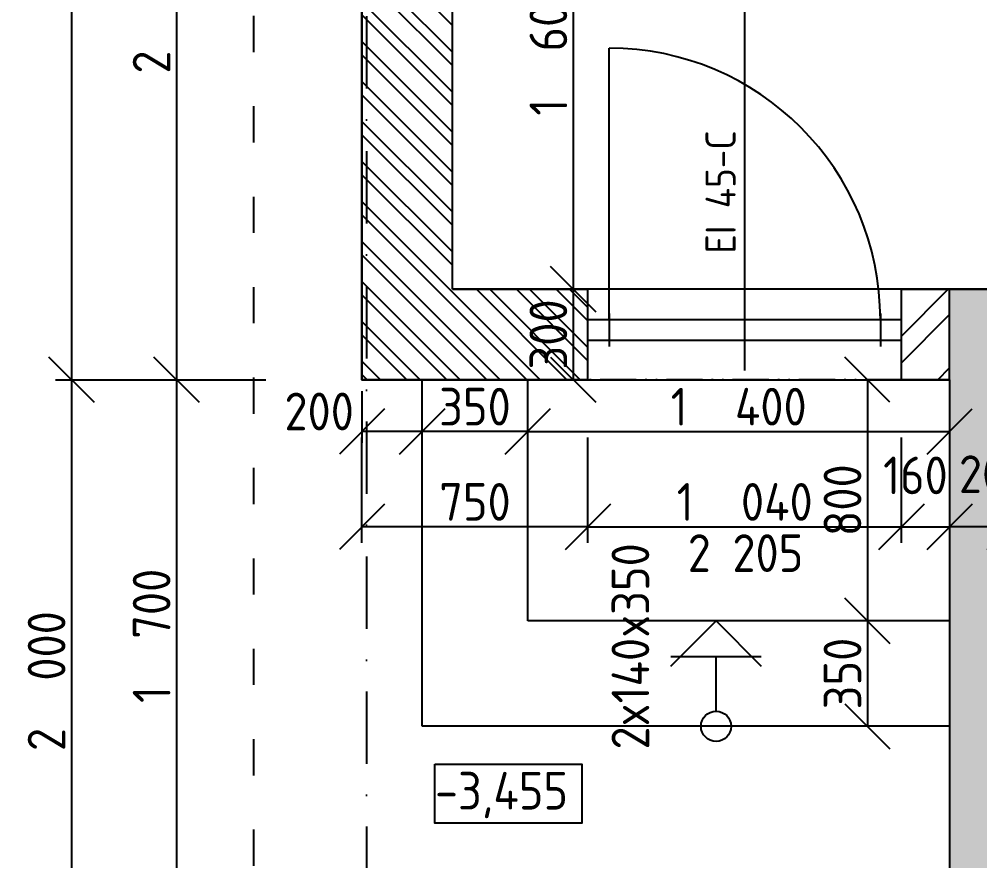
# Model space of a CAD drawing. Extents: x 4511820 to 5180432, y -1526536 to -944957.
# Drawn here: x 4988234 to 4991421, y -1422754 to -1419962 of the extents above; entities that cross this region are included whole.
import ezdxf

# ---------------------------------------------------------------- set-up
doc = ezdxf.new("R2010")
doc.units = 0
doc.header["$MEASUREMENT"] = 0
for name, pattern in [('ACAD_ISO03W100', [30, 12, -18]), ('ACAD_ISO12W100', [22, 12, -3, 0.5, -3, 0.5, -3]), ('BODKOCIARKOVANA_3', [5.6, 3, -1.3, 0, -1.3])]:
    doc.linetypes.add(name, pattern=pattern)
doc.layers.get('0').update_dxf_attribs({"linetype": 'CONTINUOUS'})
doc.layers.get('Defpoints').update_dxf_attribs({"color": 61, "linetype": 'CONTINUOUS'})
for name, color, linetype in [('KÓTY', 4, 'CONTINUOUS'), ('MÚRY', 1, 'CONTINUOUS'), ('OKNÁ', 143, 'CONTINUOUS'), ('osi', 253, 'CONTINUOUS'), ('Plochy', 41, 'CONTINUOUS'), ('POZEMOK', 7, 'CONTINUOUS'), ('TENKÁ', 7, 'CONTINUOUS'), ('ŠRAFY', 82, 'CONTINUOUS')]:
    doc.layers.add(name, color=color, linetype=linetype)
doc.styles.add('STYLE1', font='isocp.shx')
doc.dimstyles.new('STANDARD-50', dxfattribs={"dimtxt": 125, "dimasz": 150, "dimexe": 10, "dimexo": 200, "dimgap": 20, "dimtad": 1, "dimdsep": 46, "dimlunit": 6, "dimtxsty": 'STYLE1', "dimblk1": 'OBLIQUE', "dimblk2": 'OBLIQUE', "dimsah": 1, "dimcen": 2.5, "dimse1": 1, "dimse2": 1, "dimadec": 0, "dimazin": 0, "dimtfac": 1, "dimtmove": 1, "dimatfit": 3, "dimldrblk": 'OBLIQUE', "dimfxl": 1, "dimtolj": 1, "dimtzin": 0, "dimarcsym": 0})

# ---------------------------------------------------------------- blocks, each defined once
blk = doc.blocks.new('_OBLIQUE')
at = {"color": 0, "linetype": 'ByBlock'}
blk.add_line((-0.5, -0.5), (0.5, 0.5), dxfattribs=at)
blk = doc.blocks.new('*D21929')
at = {"layer": 'Defpoints', "color": 0}
for p in [(4989371, -1415558), (4988407, -1421158), (4989371, -1421158)]:
    blk.add_point(p, dxfattribs=at)
at = {"layer": 'KÓTY', "color": 0, "lineweight": -2}
blk.add_line((4988407, -1415558), (4988407, -1421158), dxfattribs=at)
at = {"layer": 'KÓTY', "color": 0, "linetype": 'ByBlock', "lineweight": -2, "xscale": 150, "yscale": 150, "zscale": 150}
for p, rotation in [((4988407, -1415558), 90), ((4988407, -1421158), 270)]:
    blk.add_blockref('_OBLIQUE', p, dxfattribs=dict(at, rotation=rotation))
at = {"layer": 'KÓTY', "color": 0, "insert": (4988324.5, -1418358), "char_height": 125, "attachment_point": 5, "rotation": 90, "style": 'STYLE1'}
blk.add_mtext('\\A1;5ﾠ600', dxfattribs=at)
blk = doc.blocks.new('*D21932')
at = {"layer": 'Defpoints', "color": 0}
for p in [(4989371, -1418658), (4988755.5, -1421158), (4989371, -1421158)]:
    blk.add_point(p, dxfattribs=at)
at = {"layer": 'KÓTY', "color": 0, "lineweight": -2}
blk.add_line((4988755.5, -1418658), (4988755.5, -1421158), dxfattribs=at)
at = {"layer": 'KÓTY', "color": 0, "linetype": 'ByBlock', "lineweight": -2, "xscale": 150, "yscale": 150, "zscale": 150}
for p, rotation in [((4988755.5, -1418658), 90), ((4988755.5, -1421158), 270)]:
    blk.add_blockref('_OBLIQUE', p, dxfattribs=dict(at, rotation=rotation))
at = {"layer": 'KÓTY', "color": 0, "insert": (4988673, -1419908), "char_height": 125, "attachment_point": 5, "rotation": 90, "style": 'STYLE1'}
blk.add_mtext('\\A1;2ﾠ500', dxfattribs=at)
blk = doc.blocks.new('*D21946')
at = {"layer": 'Defpoints', "color": 0}
for p in [(4991321, -1421058), (4991521, -1421058), (4991321, -1421646)]:
    blk.add_point(p, dxfattribs=at)
at = {"layer": 'KÓTY', "color": 0, "lineweight": -2}
blk.add_line((4991521, -1421646), (4991321, -1421646), dxfattribs=at)
at = {"layer": 'KÓTY', "color": 0, "linetype": 'ByBlock', "lineweight": -2, "xscale": 150, "yscale": 150, "zscale": 150, "rotation": 180}
blk.add_blockref('_OBLIQUE', (4991321, -1421646), dxfattribs=at)
at = {"layer": 'KÓTY', "color": 0, "linetype": 'ByBlock', "lineweight": -2, "xscale": 150, "yscale": 150, "zscale": 150}
blk.add_blockref('_OBLIQUE', (4991521, -1421646), dxfattribs=at)
at = {"layer": 'KÓTY', "color": 0, "insert": (4991467, -1421471.5), "char_height": 125, "attachment_point": 5, "style": 'STYLE1'}
blk.add_mtext('\\A1;200', dxfattribs=at)
blk = doc.blocks.new('*D21947')
at = {"layer": 'Defpoints', "color": 0}
for p in [(4990121, -1421158), (4991161, -1421158), (4991161, -1421646)]:
    blk.add_point(p, dxfattribs=at)
at = {"layer": 'KÓTY', "color": 0, "lineweight": -2}
blk.add_line((4990121, -1421646), (4991161, -1421646), dxfattribs=at)
at = {"layer": 'KÓTY', "color": 0, "linetype": 'ByBlock', "lineweight": -2, "xscale": 150, "yscale": 150, "zscale": 150, "rotation": 180}
blk.add_blockref('_OBLIQUE', (4990121, -1421646), dxfattribs=at)
at = {"layer": 'KÓTY', "color": 0, "linetype": 'ByBlock', "lineweight": -2, "xscale": 150, "yscale": 150, "zscale": 150}
blk.add_blockref('_OBLIQUE', (4991161, -1421646), dxfattribs=at)
at = {"layer": 'KÓTY', "color": 0, "insert": (4990641, -1421563.5), "char_height": 125, "attachment_point": 5, "style": 'STYLE1'}
blk.add_mtext('\\A1;1ﾠ040', dxfattribs=at)
blk = doc.blocks.new('*D21948')
at = {"layer": 'Defpoints', "color": 0}
for p in [(4991161, -1421158), (4991321, -1421158), (4991321, -1421646)]:
    blk.add_point(p, dxfattribs=at)
at = {"layer": 'KÓTY', "color": 0, "lineweight": -2}
blk.add_line((4991161, -1421646), (4991321, -1421646), dxfattribs=at)
at = {"layer": 'KÓTY', "color": 0, "linetype": 'ByBlock', "lineweight": -2, "xscale": 150, "yscale": 150, "zscale": 150, "rotation": 180}
blk.add_blockref('_OBLIQUE', (4991161, -1421646), dxfattribs=at)
at = {"layer": 'KÓTY', "color": 0, "linetype": 'ByBlock', "lineweight": -2, "xscale": 150, "yscale": 150, "zscale": 150}
blk.add_blockref('_OBLIQUE', (4991321, -1421646), dxfattribs=at)
at = {"layer": 'KÓTY', "color": 0, "insert": (4991207.5, -1421475.5), "char_height": 125, "attachment_point": 5, "style": 'STYLE1'}
blk.add_mtext('\\A1;160', dxfattribs=at)
blk = doc.blocks.new('*D21949')
at = {"layer": 'Defpoints', "color": 0}
for p in [(4989371, -1421158), (4990121, -1421158), (4989371, -1421646)]:
    blk.add_point(p, dxfattribs=at)
at = {"layer": 'KÓTY', "color": 0, "lineweight": -2}
blk.add_line((4990121, -1421646), (4989371, -1421646), dxfattribs=at)
at = {"layer": 'KÓTY', "color": 0, "linetype": 'ByBlock', "lineweight": -2, "xscale": 150, "yscale": 150, "zscale": 150, "rotation": 180}
blk.add_blockref('_OBLIQUE', (4989371, -1421646), dxfattribs=at)
at = {"layer": 'KÓTY', "color": 0, "linetype": 'ByBlock', "lineweight": -2, "xscale": 150, "yscale": 150, "zscale": 150}
blk.add_blockref('_OBLIQUE', (4990121, -1421646), dxfattribs=at)
at = {"layer": 'KÓTY', "color": 0, "insert": (4989746, -1421563.5), "char_height": 125, "attachment_point": 5, "style": 'STYLE1'}
blk.add_mtext('\\A1;750', dxfattribs=at)
blk = doc.blocks.new('*D21951')
at = {"layer": 'Defpoints', "color": 0}
for p in [(4989671, -1419258), (4989671, -1420858), (4990072, -1420858)]:
    blk.add_point(p, dxfattribs=at)
at = {"layer": 'KÓTY', "color": 0, "lineweight": -2}
blk.add_line((4990072, -1419258), (4990072, -1420858), dxfattribs=at)
at = {"layer": 'KÓTY', "color": 0, "linetype": 'ByBlock', "lineweight": -2, "xscale": 150, "yscale": 150, "zscale": 150}
for p, rotation in [((4990072, -1419258), 90), ((4990072, -1420858), 270)]:
    blk.add_blockref('_OBLIQUE', p, dxfattribs=dict(at, rotation=rotation))
at = {"layer": 'KÓTY', "color": 0, "insert": (4989989.5, -1420058), "char_height": 125, "attachment_point": 5, "rotation": 90, "style": 'STYLE1'}
blk.add_mtext('\\A1;1ﾠ600', dxfattribs=at)
blk = doc.blocks.new('*D21952')
at = {"layer": 'Defpoints', "color": 0}
for p in [(4990072, -1420858), (4990072, -1421158), (4990072, -1421158)]:
    blk.add_point(p, dxfattribs=at)
at = {"layer": 'KÓTY', "color": 0, "lineweight": -2}
blk.add_line((4990072, -1420858), (4990072, -1421158), dxfattribs=at)
at = {"layer": 'KÓTY', "color": 0, "linetype": 'ByBlock', "lineweight": -2, "xscale": 150, "yscale": 150, "zscale": 150}
for p, rotation in [((4990072, -1420858), 90), ((4990072, -1421158), 270)]:
    blk.add_blockref('_OBLIQUE', p, dxfattribs=dict(at, rotation=rotation))
at = {"layer": 'KÓTY', "color": 0, "insert": (4989989.5, -1421008), "char_height": 125, "attachment_point": 5, "rotation": 90, "style": 'STYLE1'}
blk.add_mtext('\\A1;300', dxfattribs=at)
blk = doc.blocks.new('*D21953')
at = {"layer": 'Defpoints', "color": 0}
for p in [(4989371, -1421158), (4988755.5, -1422858), (4991321, -1422858)]:
    blk.add_point(p, dxfattribs=at)
at = {"layer": 'KÓTY', "color": 0, "lineweight": -2}
blk.add_line((4988755.5, -1421158), (4988755.5, -1422858), dxfattribs=at)
at = {"layer": 'KÓTY', "color": 0, "linetype": 'ByBlock', "lineweight": -2, "xscale": 150, "yscale": 150, "zscale": 150}
for p, rotation in [((4988755.5, -1421158), 90), ((4988755.5, -1422858), 270)]:
    blk.add_blockref('_OBLIQUE', p, dxfattribs=dict(at, rotation=rotation))
at = {"layer": 'KÓTY', "color": 0, "insert": (4988673, -1422008), "char_height": 125, "attachment_point": 5, "rotation": 90, "style": 'STYLE1'}
blk.add_mtext('\\A1;1ﾠ700', dxfattribs=at)
blk = doc.blocks.new('*D21954')
at = {"layer": 'Defpoints', "color": 0}
for p in [(4991321, -1421158), (4988407, -1423158), (4991321, -1423158)]:
    blk.add_point(p, dxfattribs=at)
at = {"layer": 'KÓTY', "color": 0, "lineweight": -2}
blk.add_line((4988407, -1421158), (4988407, -1423158), dxfattribs=at)
at = {"layer": 'KÓTY', "color": 0, "linetype": 'ByBlock', "lineweight": -2, "xscale": 150, "yscale": 150, "zscale": 150}
for p, rotation in [((4988407, -1421158), 90), ((4988407, -1423158), 270)]:
    blk.add_blockref('_OBLIQUE', p, dxfattribs=dict(at, rotation=rotation))
at = {"layer": 'KÓTY', "color": 0, "insert": (4988324.5, -1422158), "char_height": 125, "attachment_point": 5, "rotation": 90, "style": 'STYLE1'}
blk.add_mtext('\\A1;2ﾠ000', dxfattribs=at)
blk = doc.blocks.new('*D21956')
at = {"layer": 'Defpoints', "color": 0}
for p in [(4991161, -1421158), (4991048, -1421958), (4991161, -1421958)]:
    blk.add_point(p, dxfattribs=at)
at = {"layer": 'KÓTY', "color": 0, "lineweight": -2}
blk.add_line((4991048, -1421158), (4991048, -1421958), dxfattribs=at)
at = {"layer": 'KÓTY', "color": 0, "linetype": 'ByBlock', "lineweight": -2, "xscale": 150, "yscale": 150, "zscale": 150}
for p, rotation in [((4991048, -1421158), 90), ((4991048, -1421958), 270)]:
    blk.add_blockref('_OBLIQUE', p, dxfattribs=dict(at, rotation=rotation))
at = {"layer": 'KÓTY', "color": 0, "insert": (4990965.5, -1421558), "char_height": 125, "attachment_point": 5, "rotation": 90, "style": 'STYLE1'}
blk.add_mtext('\\A1;800', dxfattribs=at)
blk = doc.blocks.new('*D21957')
at = {"layer": 'Defpoints', "color": 0}
for p in [(4991048, -1421958), (4991048, -1422308), (4991048, -1422308)]:
    blk.add_point(p, dxfattribs=at)
at = {"layer": 'KÓTY', "color": 0, "lineweight": -2}
blk.add_line((4991048, -1421958), (4991048, -1422308), dxfattribs=at)
at = {"layer": 'KÓTY', "color": 0, "linetype": 'ByBlock', "lineweight": -2, "xscale": 150, "yscale": 150, "zscale": 150}
for p, rotation in [((4991048, -1421958), 90), ((4991048, -1422308), 270)]:
    blk.add_blockref('_OBLIQUE', p, dxfattribs=dict(at, rotation=rotation))
at = {"layer": 'KÓTY', "color": 0, "insert": (4990965.5, -1422133), "char_height": 125, "attachment_point": 5, "rotation": 90, "style": 'STYLE1'}
blk.add_mtext('\\A1;350', dxfattribs=at)
blk = doc.blocks.new('*D21958')
at = {"layer": 'Defpoints', "color": 0}
for p in [(4989921, -1421158), (4991321, -1421158), (4991321, -1421330)]:
    blk.add_point(p, dxfattribs=at)
at = {"layer": 'KÓTY', "color": 0, "lineweight": -2}
blk.add_line((4989921, -1421330), (4991321, -1421330), dxfattribs=at)
at = {"layer": 'KÓTY', "color": 0, "linetype": 'ByBlock', "lineweight": -2, "xscale": 150, "yscale": 150, "zscale": 150, "rotation": 180}
blk.add_blockref('_OBLIQUE', (4989921, -1421330), dxfattribs=at)
at = {"layer": 'KÓTY', "color": 0, "linetype": 'ByBlock', "lineweight": -2, "xscale": 150, "yscale": 150, "zscale": 150}
blk.add_blockref('_OBLIQUE', (4991321, -1421330), dxfattribs=at)
at = {"layer": 'KÓTY', "color": 0, "insert": (4990621, -1421247.5), "char_height": 125, "attachment_point": 5, "style": 'STYLE1'}
blk.add_mtext('\\A1;1ﾠ400', dxfattribs=at)
blk = doc.blocks.new('*D21959')
at = {"layer": 'Defpoints', "color": 0}
for p in [(4989571, -1421158), (4989921, -1421158), (4989571, -1421330)]:
    blk.add_point(p, dxfattribs=at)
at = {"layer": 'KÓTY', "color": 0, "lineweight": -2}
blk.add_line((4989921, -1421330), (4989571, -1421330), dxfattribs=at)
at = {"layer": 'KÓTY', "color": 0, "linetype": 'ByBlock', "lineweight": -2, "xscale": 150, "yscale": 150, "zscale": 150, "rotation": 180}
blk.add_blockref('_OBLIQUE', (4989571, -1421330), dxfattribs=at)
at = {"layer": 'KÓTY', "color": 0, "linetype": 'ByBlock', "lineweight": -2, "xscale": 150, "yscale": 150, "zscale": 150}
blk.add_blockref('_OBLIQUE', (4989921, -1421330), dxfattribs=at)
at = {"layer": 'KÓTY', "color": 0, "insert": (4989746, -1421247.5), "char_height": 125, "attachment_point": 5, "style": 'STYLE1'}
blk.add_mtext('\\A1;350', dxfattribs=at)
blk = doc.blocks.new('*D21960')
at = {"layer": 'Defpoints', "color": 0}
for p in [(4989371, -1421158), (4989571, -1421158), (4989371, -1421330)]:
    blk.add_point(p, dxfattribs=at)
at = {"layer": 'KÓTY', "color": 0, "lineweight": -2}
blk.add_line((4989571, -1421330), (4989371, -1421330), dxfattribs=at)
at = {"layer": 'KÓTY', "color": 0, "linetype": 'ByBlock', "lineweight": -2, "xscale": 150, "yscale": 150, "zscale": 150, "rotation": 180}
blk.add_blockref('_OBLIQUE', (4989371, -1421330), dxfattribs=at)
at = {"layer": 'KÓTY', "color": 0, "linetype": 'ByBlock', "lineweight": -2, "xscale": 150, "yscale": 150, "zscale": 150}
blk.add_blockref('_OBLIQUE', (4989571, -1421330), dxfattribs=at)
at = {"layer": 'KÓTY', "color": 0, "insert": (4989229, -1421263.5), "char_height": 125, "attachment_point": 5, "style": 'STYLE1'}
blk.add_mtext('\\A1;200', dxfattribs=at)
blk = doc.blocks.new('*D42696')
at = {"layer": 'Defpoints', "color": 0}
for p in [(4989371, -1421158), (4991321, -1421158), (4991321, -1423865.5)]:
    blk.add_point(p, dxfattribs=at)
at = {"layer": 'KÓTY', "color": 0, "lineweight": -2}
blk.add_line((4989371, -1423865.5), (4991321, -1423865.5), dxfattribs=at)
at = {"layer": 'KÓTY', "color": 0, "linetype": 'ByBlock', "lineweight": -2, "xscale": 150, "yscale": 150, "zscale": 150, "rotation": 180}
blk.add_blockref('_OBLIQUE', (4989371, -1423865.5), dxfattribs=at)
at = {"layer": 'KÓTY', "color": 0, "linetype": 'ByBlock', "lineweight": -2, "xscale": 150, "yscale": 150, "zscale": 150}
blk.add_blockref('_OBLIQUE', (4991321, -1423865.5), dxfattribs=at)
at = {"layer": 'KÓTY', "color": 0, "insert": (4990346, -1423783), "char_height": 125, "attachment_point": 5, "style": 'STYLE1'}
blk.add_mtext('\\A1;1ﾠ950', dxfattribs=at)

msp = doc.modelspace()

# ---------------------------------------------------------------- hatches: boundary and pattern name
at = {"layer": 'ŠRAFY'}
h = msp.add_hatch(dxfattribs=at)
h.set_pattern_fill('ANSI32', color=256, scale=250, angle=90)
h.set_pattern_definition([(135, (-10132.71, -87677), (-66.2912607, -66.2912607), []), (135, (-10132.71, -87632.81), (-66.2912607, -66.2912607), [])])
h.paths.add_polyline_path([(4989671, -1418658.048), (4989371, -1418658.048), (4989371, -1421158.048), (4989571, -1421158.048), (4989921, -1421158.048), (4990121, -1421158.048), (4990121, -1421028.048), (4990121, -1420958.054), (4990121, -1420858.048), (4989671, -1420858.048), (4989671, -1419258.048), (4989671, -1419118.048)])
h = msp.add_hatch(dxfattribs=at)
h.set_pattern_fill('ANSI36', color=256, scale=500)
h.set_pattern_definition([(45, (584112, 0), (33.1456304, 121.533978), [156.25, -31.25, 0, -31.25])])
h.paths.add_polyline_path([(4991321, -1420858.048), (4991321, -1421158.048), (4991321, -1422858.048), (4991436, -1422858.048), (4992206, -1422858.048), (4992321, -1422858.048), (4993601, -1422858.048), (4993716, -1422858.048), (4994001, -1422858.048), (4994001, -1423043.048), (4994001, -1423158.048), (4994001, -1431558.048), (4989461, -1431558.048), (4989461, -1431808.048), (4994251, -1431808.048), (4994251, -1430413.048), (4994251, -1422658.048), (4993651, -1422658.048), (4993651, -1422528.048), (4993451, -1422528.048), (4993451, -1422658.048), (4991521, -1422658.048), (4991521, -1421058.048), (4993451, -1421058.048), (4993451, -1421528.048), (4993651, -1421528.048), (4993651, -1420858.048)])
h.paths.add_polyline_path([(4991678, -1421051.097), (4991678, -1420763.499), (4991928, -1420763.499), (4991928, -1421051.097)], flags=9)
h.paths.add_polyline_path([(4991678, -1423061.097), (4991678, -1422773.499), (4991928, -1422773.499), (4991928, -1423061.097)], flags=24)
h.paths.add_polyline_path([(4991323.201, -1421346.5), (4991610.799, -1421346.5), (4991610.799, -1421596.5), (4991323.201, -1421596.5)], flags=24)
h.paths.add_polyline_path([(4991702.5, -1422842.799), (4991702.5, -1422555.201), (4991952.5, -1422555.201), (4991952.5, -1422842.799)], flags=24)
h = msp.add_hatch(dxfattribs=at)
h.set_pattern_fill('ANSI32', color=256, scale=500)
h.set_pattern_definition([(45, (584112, 0), (-132.5825215, 132.5825215), []), (45, (584200.39, 0), (-132.5825215, 132.5825215), [])])
h.paths.add_polyline_path([(4991161, -1420858.048), (4991161, -1421158.048), (4991321, -1421158.048), (4991321, -1420858.048)])

# ---------------------------------------------------------------- linework, layer by layer
at = {"layer": 'KÓTY', "ltscale": 25}
for p, q in [((4988353.597, -1421158.048), (4988703.597, -1421158.048)), ((4988702.097, -1421158.048), (4989052.097, -1421158.048)), ((4989371, -1421699.403), (4989371, -1421349.403)), ((4990121, -1421699.403), (4990121, -1421349.403)), ((4991161, -1421699.403), (4991161, -1421349.403))]:
    msp.add_line(p, q, dxfattribs=at)
at = {"layer": 'KÓTY'}
msp.add_line((4989371, -1421196.048), (4989371, -1421368), dxfattribs=at)
at = {"layer": 'MÚRY'}
for p, q in [((4989371, -1421158.048), (4989371, -1415558.048)), ((4989671, -1420858.048), (4989671, -1419258.048)), ((4989671, -1420858.048), (4990121, -1420858.048)), ((4990121, -1421158.048), (4990121, -1420858.048)), ((4991161, -1420858.048), (4993651, -1420858.048)), ((4991161, -1421158.048), (4991161, -1420858.048)), ((4990121, -1421158.048), (4989371, -1421158.048)), ((4991321, -1421158.048), (4991161, -1421158.048)), ((4991321, -1421158.048), (4991321, -1422858.048))]:
    msp.add_line(p, q, dxfattribs=at)
at = {"layer": 'OKNÁ', "ltscale": 0.25}
for p, q in [((4990641, -1421128.051), (4990641, -1419904.503)), ((4990191, -1420958.054), (4990191, -1420058.054)), ((4990191, -1420958.054), (4990191, -1420058.054)), ((4990121, -1420958.054), (4991161, -1420958.054)), ((4990191, -1420938.054), (4990191, -1421048.054)), ((4990191, -1420938.054), (4990191, -1421048.054)), ((4991091, -1420938.054), (4991091, -1421048.054)), ((4991091, -1420938.054), (4991091, -1421048.054)), ((4991161, -1421028.048), (4990121, -1421028.048))]:
    msp.add_line(p, q, dxfattribs=at)
msp.add_arc((4990191, -1420958.054), 900, 0, 90, dxfattribs=at)
at = {"layer": 'osi', "linetype": 'BODKOCIARKOVANA_3', "ltscale": 80}
msp.add_line((4989386, -1396650.857), (4989386, -1434168.048), dxfattribs=at)
at = {"layer": 'Plochy'}
msp.add_lwpolyline([(4994001, -1398948.048), (4994001, -1415508.048), (4993871, -1415508.048), (4993871, -1415558.048), (4989371, -1415558.048), (4989371, -1421158.048), (4991321, -1421158.048), (4991321, -1423158.048), (4992321, -1423158.048), (4992321, -1422858.048), (4993601, -1422858.048), (4993601, -1423158.048), (4994001, -1423158.048), (4994001, -1431558.048), (4980821, -1431558.048), (4980821, -1400148.048)], dxfattribs=at)
msp.add_lwpolyline([(4989671, -1420858.048), (4989671, -1419258.048), (4991321, -1419258.048), (4991321, -1419508.048), (4991571, -1419508.048), (4991571, -1419258.048), (4992771, -1419258.048), (4992771, -1419478.048), (4993871, -1419478.048), (4993871, -1419493.048), (4993871, -1419508.048), (4994251, -1419508.048), (4994251, -1418508.048), (4996266, -1418508.048), (4996266, -1419508.048), (4996371, -1419508.048), (4996371, -1423448.048), (4994251, -1423448.048), (4994251, -1422658.048), (4993651, -1422658.048), (4993651, -1420858.048)], close=True, dxfattribs=at)
at = {"layer": 'POZEMOK', "linetype": 'ACAD_ISO03W100', "ltscale": 10}
msp.add_line((4989011, -1397450.857), (4989011, -1431508.048), dxfattribs=at)
at = {"layer": 'POZEMOK'}
for p, q in [((4990396, -1422108.048), (4990546, -1421958.048)), ((4990546, -1421958.048), (4990696, -1422108.048)), ((4990696, -1422078.048), (4990396, -1422078.048)), ((4990546, -1422258.048), (4990546, -1422078.048))]:
    msp.add_line(p, q, dxfattribs=at)
msp.add_circle((4990546, -1422308.048), 50, dxfattribs=at)
at = {"layer": 'TENKÁ', "linetype": 'ACAD_ISO12W100', "ltscale": 10}
for p, q in [((4991161, -1420858.048), (4990121, -1420858.048)), ((4991161, -1421158.048), (4990121, -1421158.048))]:
    msp.add_line(p, q, dxfattribs=at)
at = {"layer": 'TENKÁ'}
msp.add_line((4991321, -1421158.048), (4991321, -1420858.048), dxfattribs=at)
at = {"layer": 'TENKÁ', "ltscale": 20}
for p, q in [((4989571, -1422308.048), (4989571, -1421158.048)), ((4989921, -1421958.048), (4989921, -1421158.048)), ((4991321, -1421958.048), (4989921, -1421958.048)), ((4991321, -1422308.048), (4989571, -1422308.048))]:
    msp.add_line(p, q, dxfattribs=at)
at = {"layer": 'TENKÁ', "ltscale": 0.25}
msp.add_lwpolyline([(4989612.827, -1422434), (4990100.442, -1422434), (4990100.442, -1422629.399), (4989612.827, -1422629.399)], close=True, dxfattribs=at)

# ---------------------------------------------------------------- texts
at = {"layer": 'KÓTY', "insert": (4990643.691, -1421733.457), "char_height": 125, "attachment_point": 5, "style": 'STYLE1'}
msp.add_mtext('\\A1;2 205', dxfattribs=at)
at = {"layer": 'TENKÁ', "linetype": 'Continuous', "style": 'STYLE1'}
for s, height, p in [('EI 45-C', 100, (4990611.013, -1420739.918)), ('2x140x350', 125, (4990324.279, -1422385.172))]:
    msp.add_text(s, height=height, rotation=90, dxfattribs=at).set_placement(p)
at = {"layer": 'TENKÁ', "ltscale": 0.25, "style": 'STYLE1'}
msp.add_text('-3,455', height=125, dxfattribs=at).set_placement((4989613.216, -1422584.201))

# ---------------------------------------------------------------- dimensions: what is measured, and where the dimension line sits
at = {"layer": 'KÓTY'}
for base, p1, p2, picture, middle in [((4988407, -1421158.048), (4989371, -1415558.048), (4989371, -1421158.048), '*D21929', (4988324.457, -1418358.048)), ((4988755.5, -1421158.048), (4989371, -1418658.048), (4989371, -1421158.048), '*D21932', (4988672.957, -1419908.048)), ((4990072, -1420858.048), (4989671, -1419258.048), (4989671, -1420858.048), '*D21951', (4989989.457, -1420058.048)), ((4990072, -1421158.048), (4990072, -1420858.048), (4990072, -1421158.048), '*D21952', (4989989.5, -1421008.048)), ((4988407, -1423158.048), (4991321, -1421158.048), (4991321, -1423158.048), '*D21954', (4988324.457, -1422158.048)), ((4988755.5, -1422858.048), (4989371, -1421158.048), (4991321, -1422858.048), '*D21953', (4988672.957, -1422008.048)), ((4991048, -1421958.048), (4991161, -1421158.048), (4991161, -1421958.048), '*D21956', (4990965.5, -1421558.048)), ((4991048, -1422308.048), (4991048, -1421958.048), (4991048, -1422308.048), '*D21957', (4990965.5, -1422133.048))]:
    dim = msp.add_linear_dim(base=base, p1=p1, p2=p2, angle=90, dimstyle='STANDARD-50', override={"dimtxsty": 'STYLE1', "dimldrblk": 'OBLIQUE'}, dxfattribs=at)
    dim.commit()
    dim.dimension.update_dxf_attribs({"geometry": picture, "text_midpoint": middle})
for base, p1, p2, picture, middle in [((4991321, -1421646), (4991521, -1421058.048), (4991321, -1421058.048), '*D21946', (4991467, -1421554)), ((4989371, -1421330), (4989571, -1421158.048), (4989371, -1421158.048), '*D21960', (4989229, -1421346)), ((4991321, -1421646), (4991161, -1421158.048), (4991321, -1421158.048), '*D21948', (4991207.5, -1421558))]:
    dim = msp.add_linear_dim(base=base, p1=p1, p2=p2, dimstyle='STANDARD-50', override={"dimtxsty": 'STYLE1', "dimldrblk": 'OBLIQUE'}, dxfattribs=at)
    dim.commit()
    dim.dimension.update_dxf_attribs({"geometry": picture, "text_midpoint": middle, "dimtype": 160})
for base, p1, p2, picture, middle in [((4989371, -1421646), (4990121, -1421158.048), (4989371, -1421158.048), '*D21949', (4989746, -1421563.5)), ((4991321, -1423865.5), (4989371, -1421158.048), (4991321, -1421158.048), '*D42696', (4990346, -1423782.957)), ((4989571, -1421330), (4989921, -1421158.048), (4989571, -1421158.048), '*D21959', (4989746, -1421247.5)), ((4991321, -1421330), (4989921, -1421158.048), (4991321, -1421158.048), '*D21958', (4990621, -1421247.457)), ((4991161, -1421646), (4990121, -1421158.048), (4991161, -1421158.048), '*D21947', (4990641, -1421563.457))]:
    dim = msp.add_linear_dim(base=base, p1=p1, p2=p2, dimstyle='STANDARD-50', override={"dimtxsty": 'STYLE1', "dimldrblk": 'OBLIQUE'}, dxfattribs=at)
    dim.commit()
    dim.dimension.update_dxf_attribs({"geometry": picture, "text_midpoint": middle})

doc.saveas('drawing.dxf')
